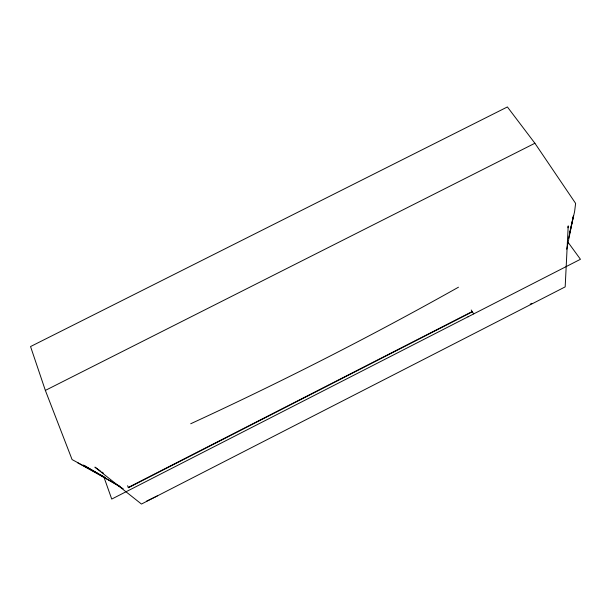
<?xml version="1.0" encoding="UTF-8"?>
<svg xmlns="http://www.w3.org/2000/svg" width="611" height="611" viewBox="0 0 611 611"><rect width="100%" height="100%" fill="white"/><g stroke="black" fill="none" stroke-linecap="round" stroke-linejoin="round"><path stroke-width="0.92" d="M567.947 227.758L568.215 225.894L565.175 286.88L141.462 504.052L94.904 467.132L100.265 470.921M566.748 249.204L573.5 215.538L569.811 232.157M568.558 238.427L574.615 211.513L575.615 203.394L534.9 143.249L507.397 106.948L30.55 346.552L45.351 390.414L72.09 459.579L98.967 474.167M458.471 287.201C371.098 336.287 281.732 381.814 190.708 423.751M128.272 487.448L472.211 311.541M472.379 311.809L128.386 487.754L127.638 485.699M530.188 304.186L531.86 303.331M45.351 390.414L534.9 143.249M146.64 501.104L157.271 495.949M467.973 316.804L468.454 316.582M99.417 474.388L103.954 476.832M77.551 462.71L120.077 486.371M99.051 474.044L83.478 465.116L123.201 488.747M100.685 474.984L105.604 477.802M101.8 471.998L103.335 473.082M568.131 242.384L580.45 259.285L111.737 499.08L104.206 477.871M471.234 309.998L473.701 313.901"/></g></svg>
